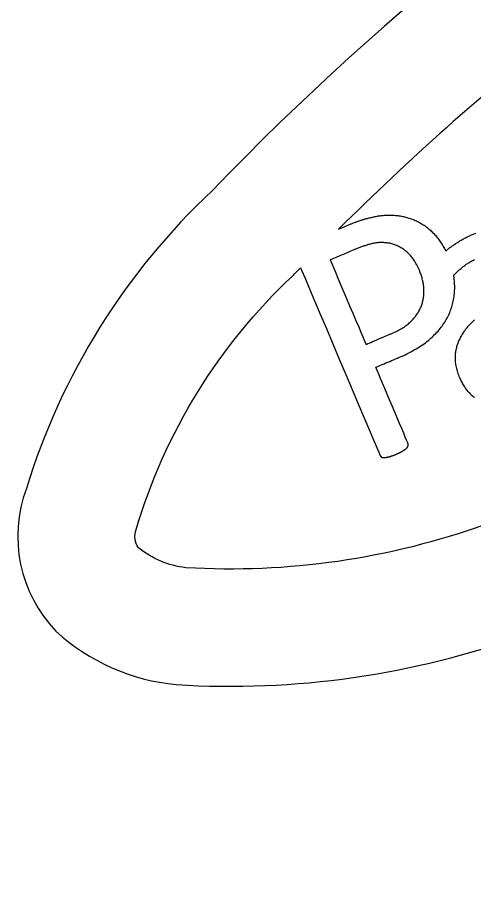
# Model space of a CAD drawing. Header units: millimetres. Extents: x 47 to 159, y 49 to 299.
# Drawn here: x 64.41 to 79.03, y 251.17 to 279.53 of the extents above; entities that cross this region are included whole.
import ezdxf

# ---------------------------------------------------------------- set-up
doc = ezdxf.new("R2010")
doc.units = ezdxf.units.MM

# ---------------------------------------------------------------- blocks, each defined once
blk = doc.blocks.new('angel 01')
for points in [[(-10.791, 249.609, 0.135734), (-52.014, 225.207, 0.13103), (-57.97, 215.669, 0.288509), (-57.025, 211.107, 0.16256), (-53.173, 209.4, 0.102544), (-42.01, 210.994, 0.114246), (-42.156, 197.425, 0.200233), (-30.308, 175.62, 0.04769), (-21.444, 171.117, 0.009521)], [(-43.283, 214.521, -0.101803), (-52.868, 213.139, -0.144311), (-54.38, 213.775, -0.249942), (-54.457, 214.357, -0.133359), (-49.453, 222.468, -0.001069), (-49.197, 222.734), (-49.166, 222.659), (-49.053, 222.395), (-48.913, 222.064), (-48.749, 221.678), (-48.567, 221.248), (-48.37, 220.786), (-48.165, 220.302), (-47.955, 219.808), (-47.746, 219.315), (-47.542, 218.834), (-47.347, 218.376), (-47.168, 217.953), (-47.008, 217.576), (-46.872, 217.255), (-46.765, 217.004), (-46.692, 216.831), (-46.657, 216.749), (-46.654, 216.741), (-46.652, 216.737), (-46.649, 216.733), (-46.647, 216.729), (-46.645, 216.725), (-46.643, 216.721), (-46.64, 216.717), (-46.638, 216.713), (-46.635, 216.71), (-46.632, 216.706), (-46.629, 216.703), (-46.627, 216.7), (-46.624, 216.697), (-46.62, 216.694), (-46.617, 216.691), (-46.614, 216.688), (-46.611, 216.686), (-46.607, 216.683), (-46.604, 216.681), (-46.6, 216.678), (-46.596, 216.676), (-46.592, 216.674), (-46.588, 216.672), (-46.584, 216.67), (-46.579, 216.669), (-46.575, 216.667), (-46.57, 216.666), (-46.565, 216.665), (-46.56, 216.664), (-46.555, 216.663), (-46.55, 216.662), (-46.544, 216.662), (-46.539, 216.661), (-46.533, 216.661), (-46.527, 216.661), (-46.521, 216.661), (-46.515, 216.661), (-46.509, 216.662), (-46.502, 216.662), (-46.496, 216.663), (-46.489, 216.664), (-46.482, 216.664), (-46.475, 216.665), (-46.467, 216.666), (-46.46, 216.667), (-46.452, 216.669), (-46.444, 216.67), (-46.436, 216.672), (-46.428, 216.673), (-46.419, 216.675), (-46.411, 216.677), (-46.402, 216.679), (-46.393, 216.681), (-46.384, 216.683), (-46.375, 216.685), (-46.365, 216.687), (-46.356, 216.69), (-46.346, 216.692), (-46.336, 216.695), (-46.325, 216.698), (-46.315, 216.701), (-46.304, 216.705), (-46.293, 216.708), (-46.282, 216.712), (-46.27, 216.716), (-46.259, 216.72), (-46.247, 216.724), (-46.235, 216.729), (-46.222, 216.733), (-46.21, 216.738), (-46.197, 216.743), (-46.184, 216.748), (-46.171, 216.753), (-46.157, 216.759), (-46.144, 216.765), (-46.13, 216.77), (-46.117, 216.776), (-46.103, 216.782), (-46.09, 216.788), (-46.078, 216.794), (-46.065, 216.799), (-46.053, 216.805), (-46.041, 216.811), (-46.03, 216.816), (-46.018, 216.822), (-46.007, 216.827), (-45.996, 216.833), (-45.986, 216.839), (-45.976, 216.844), (-45.966, 216.849), (-45.956, 216.855), (-45.947, 216.86), (-45.938, 216.866), (-45.929, 216.871), (-45.921, 216.876), (-45.912, 216.881), (-45.904, 216.886), (-45.896, 216.891), (-45.889, 216.896), (-45.881, 216.901), (-45.874, 216.906), (-45.867, 216.911), (-45.86, 216.916), (-45.854, 216.921), (-45.848, 216.925), (-45.841, 216.93), (-45.836, 216.934), (-45.83, 216.939), (-45.824, 216.943), (-45.819, 216.948), (-45.814, 216.952), (-45.809, 216.956), (-45.805, 216.961), (-45.8, 216.965), (-45.796, 216.969), (-45.792, 216.973), (-45.788, 216.977), (-45.785, 216.981), (-45.781, 216.986), (-45.778, 216.99), (-45.775, 216.994), (-45.772, 216.998), (-45.769, 217.003), (-45.767, 217.007), (-45.764, 217.011), (-45.762, 217.016), (-45.76, 217.02), (-45.758, 217.024), (-45.756, 217.029), (-45.755, 217.033), (-45.753, 217.037), (-45.752, 217.042), (-45.751, 217.046), (-45.75, 217.05), (-45.75, 217.055), (-45.749, 217.059), (-45.749, 217.064), (-45.749, 217.068), (-45.749, 217.072), (-45.749, 217.077), (-45.749, 217.081), (-45.75, 217.086), (-45.75, 217.09), (-45.751, 217.094), (-45.752, 217.099), (-45.753, 217.103), (-45.754, 217.108), (-45.755, 217.112), (-45.757, 217.116), (-45.759, 217.121), (-45.761, 217.126), (-45.773, 217.156), (-45.801, 217.222), (-45.843, 217.319), (-45.895, 217.443), (-45.957, 217.589), (-46.027, 217.754), (-46.103, 217.932), (-46.182, 218.119), (-46.264, 218.312), (-46.346, 218.505), (-46.426, 218.694), (-46.503, 218.875), (-46.574, 219.043), (-46.639, 219.194), (-46.694, 219.325), (-46.738, 219.429), (-46.77, 219.503), (-46.787, 219.543), (-46.788, 219.549), (-46.776, 219.554), (-46.753, 219.564), (-46.72, 219.578), (-46.68, 219.595), (-46.632, 219.615), (-46.58, 219.638), (-46.523, 219.662), (-46.463, 219.687), (-46.402, 219.713), (-46.342, 219.739), (-46.282, 219.764), (-46.226, 219.788), (-46.174, 219.81), (-46.127, 219.83), (-46.088, 219.846), (-46.057, 219.86), (-46.035, 219.869), (-46.025, 219.873), (-45.98, 219.892), (-45.915, 219.921), (-45.852, 219.95), (-45.79, 219.98), (-45.729, 220.01), (-45.67, 220.041), (-45.612, 220.072), (-45.555, 220.103), (-45.5, 220.135), (-45.446, 220.168), (-45.393, 220.2), (-45.342, 220.234), (-45.292, 220.268), (-45.244, 220.302), (-45.196, 220.337), (-45.151, 220.372), (-45.106, 220.408), (-45.063, 220.444), (-45.021, 220.481), (-44.981, 220.518), (-44.942, 220.555), (-44.904, 220.593), (-44.866, 220.631), (-44.831, 220.67), (-44.796, 220.709), (-44.762, 220.748), (-44.729, 220.788), (-44.698, 220.829), (-44.667, 220.869), (-44.638, 220.91), (-44.61, 220.952), (-44.582, 220.994), (-44.556, 221.036), (-44.531, 221.078), (-44.508, 221.122), (-44.485, 221.165), (-44.463, 221.209), (-44.443, 221.253), (-44.423, 221.298), (-44.405, 221.343), (-44.388, 221.388), (-44.372, 221.433), (-44.357, 221.479), (-44.343, 221.526), (-44.33, 221.572), (-44.319, 221.619), (-44.308, 221.667), (-44.298, 221.714), (-44.29, 221.762), (-44.283, 221.81), (-44.276, 221.859), (-44.271, 221.908), (-44.267, 221.957), (-44.264, 222.007), (-44.263, 222.057), (-44.262, 222.107), (-44.262, 222.158), (-44.264, 222.208), (-44.266, 222.259), (-44.27, 222.31), (-44.275, 222.362), (-44.282, 222.413), (-44.289, 222.465), (-44.286, 222.502), (-44.267, 222.521), (-44.248, 222.539), (-44.229, 222.558), (-44.209, 222.577), (-44.189, 222.596), (-44.169, 222.615), (-44.148, 222.634), (-44.126, 222.653), (-44.105, 222.672), (-44.083, 222.691), (-44.06, 222.711), (-44.037, 222.73), (-44.014, 222.749), (-43.991, 222.769), (-43.966, 222.788), (-43.941, 222.806), (-43.916, 222.825), (-43.89, 222.843), (-43.864, 222.861), (-43.837, 222.879), (-43.809, 222.896), (-43.781, 222.913), (-43.753, 222.93), (-43.723, 222.947), (-43.694, 222.963), (-43.663, 222.979), (-43.632, 222.995)], [(-40.905, 230.259, 0.027479), (-47.978, 223.968), (-47.902, 224.001), (-47.82, 224.036), (-47.752, 224.064), (-47.701, 224.086), (-47.67, 224.099), (-47.658, 224.104), (-47.634, 224.114), (-47.611, 224.124), (-47.588, 224.133), (-47.565, 224.143), (-47.542, 224.152), (-47.519, 224.161), (-47.496, 224.17), (-47.474, 224.178), (-47.451, 224.187), (-47.428, 224.196), (-47.406, 224.204), (-47.383, 224.212), (-47.361, 224.22), (-47.338, 224.228), (-47.316, 224.236), (-47.293, 224.243), (-47.271, 224.251), (-47.249, 224.258), (-47.227, 224.265), (-47.204, 224.272), (-47.181, 224.279), (-47.158, 224.286), (-47.134, 224.293), (-47.109, 224.3), (-47.084, 224.306), (-47.058, 224.313), (-47.032, 224.32), (-47.005, 224.326), (-46.978, 224.333), (-46.951, 224.339), (-46.922, 224.346), (-46.894, 224.352), (-46.865, 224.358), (-46.835, 224.364), (-46.805, 224.371), (-46.774, 224.377), (-46.743, 224.383), (-46.711, 224.389), (-46.679, 224.394), (-46.646, 224.399), (-46.614, 224.403), (-46.581, 224.407), (-46.547, 224.41), (-46.514, 224.413), (-46.48, 224.415), (-46.446, 224.416), (-46.411, 224.417), (-46.376, 224.417), (-46.341, 224.417), (-46.306, 224.416), (-46.27, 224.415), (-46.234, 224.413), (-46.197, 224.411), (-46.161, 224.408), (-46.124, 224.404), (-46.086, 224.4), (-46.049, 224.395), (-46.012, 224.39), (-45.975, 224.384), (-45.938, 224.377), (-45.902, 224.37), (-45.866, 224.362), (-45.83, 224.353), (-45.795, 224.344), (-45.76, 224.334), (-45.725, 224.324), (-45.691, 224.313), (-45.657, 224.301), (-45.623, 224.288), (-45.589, 224.275), (-45.556, 224.262), (-45.523, 224.248), (-45.49, 224.233), (-45.458, 224.217), (-45.426, 224.201), (-45.394, 224.184), (-45.363, 224.167), (-45.332, 224.149), (-45.301, 224.13), (-45.271, 224.111), (-45.241, 224.091), (-45.211, 224.07), (-45.182, 224.049), (-45.153, 224.027), (-45.124, 224.004), (-45.096, 223.981), (-45.068, 223.957), (-45.04, 223.932), (-45.013, 223.907), (-44.986, 223.881), (-44.959, 223.855), (-44.933, 223.828), (-44.907, 223.8), (-44.881, 223.772), (-44.856, 223.743), (-44.831, 223.713), (-44.806, 223.683), (-44.782, 223.652), (-44.759, 223.62), (-44.736, 223.588), (-44.713, 223.555), (-44.691, 223.522), (-44.669, 223.488), (-44.648, 223.453), (-44.627, 223.418), (-44.607, 223.382), (-44.587, 223.345), (-44.567, 223.308), (-44.548, 223.27), (-44.527, 223.288), (-44.504, 223.306), (-44.482, 223.324), (-44.459, 223.342), (-44.436, 223.359), (-44.413, 223.377), (-44.389, 223.395), (-44.365, 223.412), (-44.341, 223.43), (-44.316, 223.447), (-44.291, 223.465), (-44.266, 223.482), (-44.241, 223.499), (-44.215, 223.517), (-44.189, 223.534), (-44.163, 223.551), (-44.136, 223.567), (-44.11, 223.584), (-44.083, 223.6), (-44.056, 223.616), (-44.029, 223.631), (-44.002, 223.646), (-43.975, 223.661), (-43.948, 223.676), (-43.92, 223.691), (-43.893, 223.705), (-43.865, 223.719), (-43.837, 223.733), (-43.809, 223.746), (-43.78, 223.759), (-43.752, 223.772), (-43.723, 223.785), (-43.695, 223.797), (-43.642, 223.819), (-43.589, 223.84)]]:
    blk.add_lwpolyline(points, format="xyb")
blk.add_lwpolyline([(-43.624, 221.066), (-43.659, 221.035), (-43.693, 221.003), (-43.726, 220.971), (-43.758, 220.939), (-43.789, 220.906), (-43.819, 220.874), (-43.849, 220.841), (-43.877, 220.808), (-43.904, 220.775), (-43.93, 220.741), (-43.955, 220.707), (-43.979, 220.673), (-44.002, 220.639), (-44.025, 220.605), (-44.046, 220.57), (-44.066, 220.536), (-44.085, 220.5), (-44.103, 220.465), (-44.12, 220.43), (-44.136, 220.394), (-44.15, 220.358), (-44.164, 220.322), (-44.177, 220.286), (-44.189, 220.249), (-44.2, 220.212), (-44.209, 220.175), (-44.218, 220.138), (-44.226, 220.1), (-44.232, 220.063), (-44.238, 220.025), (-44.243, 219.986), (-44.246, 219.948), (-44.248, 219.91), (-44.249, 219.871), (-44.249, 219.832), (-44.248, 219.793), (-44.246, 219.753), (-44.242, 219.714), (-44.238, 219.674), (-44.232, 219.634), (-44.225, 219.594), (-44.217, 219.553), (-44.207, 219.513), (-44.197, 219.472), (-44.185, 219.431), (-44.173, 219.39), (-44.159, 219.348), (-44.143, 219.307), (-44.127, 219.265), (-44.11, 219.224), (-44.095, 219.188), (-44.078, 219.154), (-44.062, 219.12), (-44.045, 219.086), (-44.027, 219.053), (-44.009, 219.021), (-43.991, 218.99), (-43.972, 218.959), (-43.952, 218.929), (-43.932, 218.9), (-43.912, 218.871), (-43.891, 218.844), (-43.869, 218.816), (-43.848, 218.79), (-43.825, 218.764), (-43.802, 218.739), (-43.779, 218.714), (-43.755, 218.691), (-43.73, 218.668), (-43.706, 218.645), (-43.681, 218.624), (-43.655, 218.603), (-43.63, 218.582)])
blk.add_lwpolyline([(-45.393, 222.653), (-45.413, 222.699), (-45.434, 222.745), (-45.456, 222.789), (-45.478, 222.831), (-45.501, 222.873), (-45.525, 222.913), (-45.549, 222.951), (-45.574, 222.989), (-45.599, 223.025), (-45.626, 223.06), (-45.652, 223.093), (-45.68, 223.125), (-45.708, 223.156), (-45.737, 223.185), (-45.766, 223.213), (-45.796, 223.24), (-45.827, 223.265), (-45.858, 223.289), (-45.889, 223.312), (-45.92, 223.334), (-45.952, 223.355), (-45.983, 223.375), (-46.015, 223.393), (-46.047, 223.41), (-46.078, 223.426), (-46.11, 223.441), (-46.142, 223.455), (-46.174, 223.468), (-46.206, 223.48), (-46.238, 223.49), (-46.271, 223.499), (-46.303, 223.508), (-46.336, 223.515), (-46.368, 223.521), (-46.401, 223.525), (-46.433, 223.529), (-46.466, 223.533), (-46.498, 223.535), (-46.53, 223.537), (-46.562, 223.538), (-46.594, 223.539), (-46.625, 223.538), (-46.656, 223.537), (-46.688, 223.536), (-46.719, 223.534), (-46.749, 223.531), (-46.78, 223.527), (-46.81, 223.522), (-46.841, 223.517), (-46.871, 223.511), (-46.901, 223.505), (-46.93, 223.498), (-46.96, 223.49), (-46.989, 223.482), (-47.019, 223.474), (-47.048, 223.466), (-47.076, 223.457), (-47.105, 223.448), (-47.133, 223.439), (-47.162, 223.43), (-47.19, 223.421), (-47.218, 223.411), (-47.245, 223.402), (-47.273, 223.392), (-47.3, 223.381), (-47.327, 223.371), (-47.354, 223.36), (-47.381, 223.35), (-47.407, 223.339), (-47.422, 223.333), (-47.438, 223.326), (-47.468, 223.313), (-47.509, 223.296), (-47.56, 223.274), (-47.619, 223.249), (-47.683, 223.222), (-47.752, 223.192), (-47.823, 223.162), (-47.895, 223.132), (-47.964, 223.102), (-48.03, 223.074), (-48.091, 223.049), (-48.144, 223.026), (-48.188, 223.007), (-48.221, 222.993), (-48.241, 222.985), (-48.246, 222.982), (-48.231, 222.947), (-48.197, 222.865), (-48.145, 222.744), (-48.079, 222.588), (-48.001, 222.405), (-47.914, 222.199), (-47.821, 221.979), (-47.723, 221.749), (-47.624, 221.516), (-47.527, 221.286), (-47.433, 221.065), (-47.346, 220.86), (-47.268, 220.677), (-47.202, 220.521), (-47.15, 220.399), (-47.116, 220.318), (-47.101, 220.283), (-47.095, 220.284), (-47.076, 220.293), (-47.044, 220.306), (-47.001, 220.325), (-46.949, 220.347), (-46.89, 220.372), (-46.825, 220.399), (-46.757, 220.428), (-46.688, 220.457), (-46.619, 220.487), (-46.551, 220.515), (-46.488, 220.542), (-46.431, 220.566), (-46.381, 220.588), (-46.341, 220.605), (-46.312, 220.617), (-46.296, 220.624), (-46.273, 220.634), (-46.227, 220.654), (-46.183, 220.674), (-46.14, 220.695), (-46.098, 220.716), (-46.057, 220.737), (-46.018, 220.759), (-45.979, 220.781), (-45.942, 220.803), (-45.906, 220.826), (-45.871, 220.848), (-45.838, 220.872), (-45.806, 220.895), (-45.775, 220.919), (-45.745, 220.943), (-45.716, 220.967), (-45.688, 220.992), (-45.662, 221.017), (-45.637, 221.042), (-45.612, 221.068), (-45.589, 221.093), (-45.566, 221.12), (-45.544, 221.146), (-45.522, 221.173), (-45.502, 221.2), (-45.482, 221.227), (-45.463, 221.255), (-45.445, 221.283), (-45.428, 221.311), (-45.411, 221.339), (-45.395, 221.368), (-45.38, 221.397), (-45.366, 221.427), (-45.353, 221.456), (-45.34, 221.486), (-45.329, 221.516), (-45.318, 221.547), (-45.307, 221.578), (-45.298, 221.608), (-45.289, 221.64), (-45.282, 221.671), (-45.275, 221.703), (-45.268, 221.735), (-45.263, 221.767), (-45.258, 221.799), (-45.254, 221.832), (-45.251, 221.864), (-45.249, 221.897), (-45.248, 221.931), (-45.247, 221.964), (-45.247, 221.998), (-45.248, 222.032), (-45.25, 222.066), (-45.252, 222.1), (-45.255, 222.135), (-45.259, 222.169), (-45.264, 222.203), (-45.269, 222.238), (-45.276, 222.272), (-45.282, 222.307), (-45.29, 222.341), (-45.299, 222.376), (-45.308, 222.41), (-45.318, 222.445), (-45.328, 222.479), (-45.34, 222.514), (-45.352, 222.549), (-45.365, 222.583), (-45.378, 222.618)], close=True)

msp = doc.modelspace()

# ---------------------------------------------------------------- block references
msp.add_blockref('angel 01', (122.661, 48.801))

doc.saveas('drawing.dxf')
